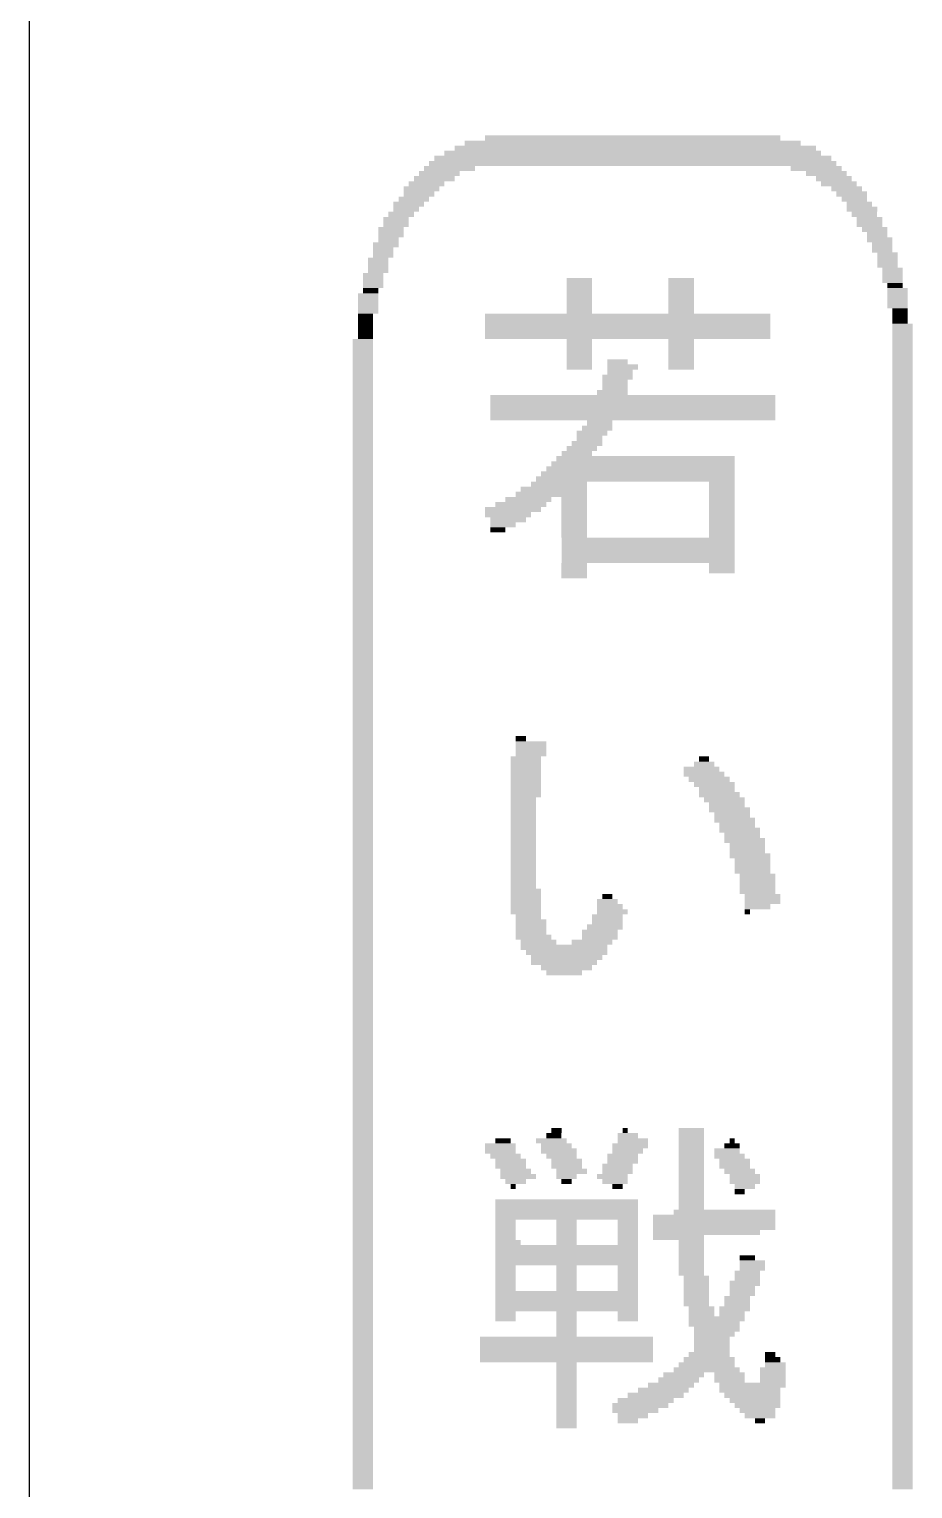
# Model space of a CAD drawing. Extents: x -7.6 to 60.9, y -11.6 to 79.4.
# Drawn here: x 0 to 5.29, y 23.64 to 32.38 of the extents above; entities that cross this region are included whole.
import ezdxf

# ---------------------------------------------------------------- set-up
doc = ezdxf.new("R2010")
doc.units = 0
doc.layers.add('20', color=30, linetype='CONTINUOUS')
doc.layers.add('21', color=253, linetype='CONTINUOUS')

# ---------------------------------------------------------------- blocks, each defined once
blk = doc.blocks.new('RECT')
blk.add_solid([(-0.5, -0.5), (0.5, -0.5), (-0.5, 0.5), (0.5, 0.5)])

msp = doc.modelspace()

# ---------------------------------------------------------------- linework, layer by layer
at = {"layer": '20'}
msp.add_line((0, 54.9746), (0, 0), dxfattribs=at)

# ---------------------------------------------------------------- block references
at = {"layer": '21', "yscale": 0.0305}
for p, xscale in [((3.6135, 31.7253), 1.7678), ((3.6135, 31.6339), 2.2555), ((3.6287, 31.6643), 2.1641), ((3.6135, 31.6948), 2.0117), ((2.5162, 31.5424), 0.3048), ((3.6135, 31.5729), 2.4384), ((3.6135, 31.6034), 2.3774), ((4.7107, 31.5424), 0.3048), ((2.379, 31.451), 0.2134), ((2.4247, 31.4815), 0.2438), ((2.4552, 31.5119), 0.2438), ((4.7717, 31.5119), 0.2438), ((4.8174, 31.4815), 0.2134), ((4.8479, 31.451), 0.2134), ((2.3485, 31.4205), 0.2134), ((2.3333, 31.39), 0.1829), ((4.8936, 31.4205), 0.1829), ((4.9241, 31.39), 0.1829), ((2.2723, 31.3291), 0.1829), ((2.2571, 31.2986), 0.1524), ((2.3028, 31.3595), 0.1829), ((4.9393, 31.3595), 0.1524), ((4.9698, 31.3291), 0.1524), ((4.9851, 31.2986), 0.1829), ((2.1961, 31.2376), 0.1524), ((2.1961, 31.2071), 0.1524), ((2.2266, 31.2681), 0.1524), ((5.0003, 31.2681), 0.1524), ((5.0308, 31.2376), 0.1524), ((5.0308, 31.2071), 0.1524), ((2.1504, 31.1157), 0.1219), ((2.1657, 31.1767), 0.1524), ((2.1657, 31.1462), 0.1524), ((5.0613, 31.1767), 0.1524), ((5.0917, 31.1157), 0.1524), ((5.0765, 31.1462), 0.1219), ((2.1199, 31.0547), 0.1219), ((2.1199, 31.0243), 0.1219), ((2.1352, 31.0852), 0.1524), ((5.107, 31.0852), 0.1219), ((5.107, 31.0547), 0.1219), ((5.1375, 31.0243), 0.1219), ((2.0895, 30.9938), 0.1219), ((2.0895, 30.9633), 0.1219), ((2.0895, 30.9328), 0.1219), ((5.1375, 30.9938), 0.1219), ((5.1375, 30.9633), 0.1219), ((5.1679, 30.9328), 0.1219), ((2.059, 30.9023), 0.1219), ((2.059, 30.8719), 0.1219), ((2.059, 30.8414), 0.1219), ((3.2934, 30.8719), 0.1524), ((3.2934, 30.8414), 0.1524), ((3.903, 30.8719), 0.1524), ((3.903, 30.8414), 0.1524), ((5.1679, 30.9023), 0.1219), ((5.1679, 30.8719), 0.1219), ((5.1832, 30.8414), 0.0914), ((2.0285, 30.7804), 0.1219), ((2.0285, 30.7499), 0.1219), ((2.0437, 30.8109), 0.0914), ((3.2934, 30.8109), 0.1524), ((3.2934, 30.7804), 0.1524), ((3.2934, 30.7499), 0.1524), ((3.903, 30.8109), 0.1524), ((3.903, 30.7804), 0.1524), ((3.903, 30.7499), 0.1524), ((5.1984, 30.8109), 0.1219), ((5.1984, 30.7804), 0.1219), ((5.1984, 30.7499), 0.1219), ((2.0285, 30.7195), 0.1219), ((2.0285, 30.689), 0.1219), ((3.2934, 30.7195), 0.1524), ((3.2934, 30.689), 0.1524), ((3.903, 30.7195), 0.1524), ((3.903, 30.689), 0.1524), ((5.1984, 30.7195), 0.1219), ((5.2137, 30.689), 0.0914), ((2.0133, 30.6585), 0.0914), ((2.0133, 30.628), 0.0914), ((2.0133, 30.5975), 0.0914), ((3.583, 30.6585), 1.7069), ((3.583, 30.628), 1.7069), ((3.583, 30.5975), 1.7069), ((5.2137, 30.6585), 0.0914), ((5.2137, 30.628), 0.0914), ((5.2289, 30.5975), 0.1219), ((1.998, 30.5061), 0.1219), ((2.0133, 30.5671), 0.0914), ((2.0133, 30.5366), 0.0914), ((3.583, 30.5671), 1.7069), ((3.583, 30.5366), 1.7069), ((3.2934, 30.5061), 0.1524), ((3.903, 30.5061), 0.1524), ((5.2289, 30.5671), 0.1219), ((5.2289, 30.5366), 0.1219), ((5.2289, 30.5061), 0.1219), ((1.998, 30.4756), 0.1219), ((1.998, 30.4451), 0.1219), ((1.998, 30.4147), 0.1219), ((3.2934, 30.4756), 0.1524), ((3.2934, 30.4451), 0.1524), ((3.2934, 30.4147), 0.1524), ((3.903, 30.4756), 0.1524), ((3.903, 30.4451), 0.1524), ((3.903, 30.4147), 0.1524), ((5.2289, 30.4756), 0.1219), ((5.2289, 30.4451), 0.1219), ((5.2289, 30.4147), 0.1219), ((1.998, 30.3842), 0.1219), ((1.998, 30.3537), 0.1219), ((1.998, 30.3232), 0.1219), ((3.2934, 30.3842), 0.1524), ((3.2934, 30.3537), 0.1524), ((3.522, 30.3842), 0.1219), ((3.5525, 30.3537), 0.1829), ((3.5373, 30.3232), 0.1524), ((3.903, 30.3842), 0.1524), ((3.903, 30.3537), 0.1524), ((5.2289, 30.3842), 0.1219), ((5.2289, 30.3537), 0.1219), ((5.2289, 30.3232), 0.1219), ((1.998, 30.2927), 0.1219), ((1.998, 30.2623), 0.1219), ((1.998, 30.2318), 0.1219), ((3.522, 30.2927), 0.1829), ((3.5068, 30.2623), 0.1524), ((3.5068, 30.2318), 0.1524), ((5.2289, 30.2927), 0.1219), ((5.2289, 30.2623), 0.1219), ((5.2289, 30.2318), 0.1219), ((1.998, 30.2013), 0.1219), ((1.998, 30.1708), 0.1219), ((1.998, 30.1403), 0.1219), ((3.6135, 30.1708), 1.7069), ((3.6135, 30.1403), 1.7069), ((3.4915, 30.2013), 0.1829), ((5.2289, 30.2013), 0.1219), ((5.2289, 30.1708), 0.1219), ((5.2289, 30.1403), 0.1219), ((1.998, 30.1099), 0.1219), ((1.998, 30.0794), 0.1219), ((3.6135, 30.1099), 1.7069), ((3.6135, 30.0794), 1.7069), ((5.2289, 30.1099), 0.1219), ((5.2289, 30.0794), 0.1219), ((1.998, 30.0489), 0.1219), ((1.998, 30.0184), 0.1219), ((1.998, 29.9879), 0.1219), ((3.6135, 30.0489), 1.7069), ((3.4001, 29.9879), 0.1829), ((3.4153, 30.0184), 0.1524), ((5.2289, 30.0489), 0.1219), ((5.2289, 30.0184), 0.1219), ((5.2289, 29.9879), 0.1219), ((1.998, 29.9575), 0.1219), ((1.998, 29.927), 0.1219), ((1.998, 29.8965), 0.1219), ((3.3391, 29.8965), 0.1829), ((3.3696, 29.9575), 0.1829), ((3.3544, 29.927), 0.1524), ((5.2289, 29.9575), 0.1219), ((5.2289, 29.927), 0.1219), ((5.2289, 29.8965), 0.1219), ((1.998, 29.866), 0.1219), ((1.998, 29.8355), 0.1219), ((1.998, 29.8051), 0.1219), ((3.6897, 29.8051), 1.0668), ((3.2782, 29.8355), 0.1829), ((3.3087, 29.866), 0.1829), ((5.2289, 29.866), 0.1219), ((5.2289, 29.8355), 0.1219), ((5.2289, 29.8051), 0.1219), ((1.998, 29.7746), 0.1219), ((1.998, 29.7441), 0.1219), ((1.998, 29.7136), 0.1219), ((3.6439, 29.7136), 1.1582), ((3.6592, 29.7441), 1.1278), ((3.6744, 29.7746), 1.0973), ((5.2289, 29.7746), 0.1219), ((5.2289, 29.7441), 0.1219), ((5.2289, 29.7136), 0.1219), ((1.998, 29.6831), 0.1219), ((1.998, 29.6527), 0.1219), ((1.998, 29.6222), 0.1219), ((3.141, 29.6222), 0.3962), ((3.1715, 29.6527), 0.3353), ((3.6287, 29.6831), 1.1887), ((4.1469, 29.6527), 0.1524), ((4.1469, 29.6222), 0.1524), ((5.2289, 29.6831), 0.1219), ((5.2289, 29.6527), 0.1219), ((5.2289, 29.6222), 0.1219), ((1.998, 29.5917), 0.1219), ((1.998, 29.5612), 0.1219), ((1.998, 29.5307), 0.1219), ((2.9429, 29.5307), 0.3048), ((2.9886, 29.5612), 0.2743), ((3.1258, 29.5917), 0.4267), ((3.2629, 29.5612), 0.1524), ((3.2629, 29.5307), 0.1524), ((4.1469, 29.5917), 0.1524), ((4.1469, 29.5612), 0.1524), ((4.1469, 29.5307), 0.1524), ((5.2289, 29.5917), 0.1219), ((5.2289, 29.5612), 0.1219), ((5.2289, 29.5307), 0.1219), ((1.998, 29.5003), 0.1219), ((1.998, 29.4698), 0.1219), ((1.998, 29.4393), 0.1219), ((2.8667, 29.4698), 0.2743), ((2.8972, 29.5003), 0.3353), ((2.8667, 29.4393), 0.2134), ((3.2629, 29.5003), 0.1524), ((3.2629, 29.4698), 0.1524), ((3.2629, 29.4393), 0.1524), ((4.1469, 29.5003), 0.1524), ((4.1469, 29.4698), 0.1524), ((4.1469, 29.4393), 0.1524), ((5.2289, 29.5003), 0.1219), ((5.2289, 29.4698), 0.1219), ((5.2289, 29.4393), 0.1219), ((1.998, 29.4088), 0.1219), ((1.998, 29.3783), 0.1219), ((2.8362, 29.4088), 0.1524), ((2.8057, 29.3783), 0.0914), ((3.2629, 29.4088), 0.1524), ((3.2629, 29.3783), 0.1524), ((4.1469, 29.4088), 0.1524), ((4.1469, 29.3783), 0.1524), ((5.2289, 29.4088), 0.1219), ((5.2289, 29.3783), 0.1219), ((1.998, 29.3479), 0.1219), ((1.998, 29.3174), 0.1219), ((1.998, 29.2869), 0.1219), ((3.2629, 29.3479), 0.1524), ((3.7049, 29.3174), 1.0363), ((3.7049, 29.2869), 1.0363), ((4.1469, 29.3479), 0.1524), ((5.2289, 29.3479), 0.1219), ((5.2289, 29.3174), 0.1219), ((5.2289, 29.2869), 0.1219), ((1.998, 29.2564), 0.1219), ((1.998, 29.2259), 0.1219), ((1.998, 29.1955), 0.1219), ((3.7049, 29.2564), 1.0363), ((3.7049, 29.2259), 1.0363), ((3.7049, 29.1955), 1.0363), ((5.2289, 29.2564), 0.1219), ((5.2289, 29.2259), 0.1219), ((5.2289, 29.1955), 0.1219), ((1.998, 29.165), 0.1219), ((1.998, 29.1345), 0.1219), ((1.998, 29.104), 0.1219), ((3.2629, 29.165), 0.1524), ((3.2629, 29.1345), 0.1524), ((3.2629, 29.104), 0.1524), ((4.1469, 29.165), 0.1524), ((4.1469, 29.1345), 0.1524), ((5.2289, 29.165), 0.1219), ((5.2289, 29.1345), 0.1219), ((5.2289, 29.104), 0.1219), ((1.998, 29.0735), 0.1219), ((1.998, 29.0431), 0.1219), ((1.998, 29.0126), 0.1219), ((5.2289, 29.0735), 0.1219), ((5.2289, 29.0431), 0.1219), ((5.2289, 29.0126), 0.1219), ((1.998, 28.9821), 0.1219), ((1.998, 28.9516), 0.1219), ((1.998, 28.9211), 0.1219), ((5.2289, 28.9821), 0.1219), ((5.2289, 28.9516), 0.1219), ((5.2289, 28.9211), 0.1219), ((1.998, 28.8907), 0.1219), ((1.998, 28.8602), 0.1219), ((1.998, 28.8297), 0.1219), ((5.2289, 28.8907), 0.1219), ((5.2289, 28.8602), 0.1219), ((5.2289, 28.8297), 0.1219), ((1.998, 28.7992), 0.1219), ((1.998, 28.7687), 0.1219), ((5.2289, 28.7992), 0.1219), ((5.2289, 28.7687), 0.1219), ((1.998, 28.7383), 0.1219), ((1.998, 28.7078), 0.1219), ((1.998, 28.6773), 0.1219), ((5.2289, 28.7383), 0.1219), ((5.2289, 28.7078), 0.1219), ((5.2289, 28.6773), 0.1219), ((1.998, 28.6468), 0.1219), ((1.998, 28.6163), 0.1219), ((1.998, 28.5859), 0.1219), ((5.2289, 28.6468), 0.1219), ((5.2289, 28.6163), 0.1219), ((5.2289, 28.5859), 0.1219), ((1.998, 28.5554), 0.1219), ((1.998, 28.5249), 0.1219), ((1.998, 28.4944), 0.1219), ((5.2289, 28.5554), 0.1219), ((5.2289, 28.5249), 0.1219), ((5.2289, 28.4944), 0.1219), ((1.998, 28.4639), 0.1219), ((1.998, 28.4335), 0.1219), ((1.998, 28.403), 0.1219), ((5.2289, 28.4639), 0.1219), ((5.2289, 28.4335), 0.1219), ((5.2289, 28.403), 0.1219), ((1.998, 28.3725), 0.1219), ((1.998, 28.342), 0.1219), ((1.998, 28.3115), 0.1219), ((5.2289, 28.3725), 0.1219), ((5.2289, 28.342), 0.1219), ((5.2289, 28.3115), 0.1219), ((1.998, 28.2811), 0.1219), ((1.998, 28.2506), 0.1219), ((1.998, 28.2201), 0.1219), ((5.2289, 28.2811), 0.1219), ((5.2289, 28.2506), 0.1219), ((5.2289, 28.2201), 0.1219), ((1.998, 28.1896), 0.1219), ((1.998, 28.1591), 0.1219), ((1.998, 28.1287), 0.1219), ((2.9429, 28.1287), 0.061), ((5.2289, 28.1896), 0.1219), ((5.2289, 28.1591), 0.1219), ((5.2289, 28.1287), 0.1219), ((1.998, 28.0982), 0.1219), ((1.998, 28.0677), 0.1219), ((3.0039, 28.0982), 0.1829), ((3.0039, 28.0677), 0.1829), ((5.2289, 28.0982), 0.1219), ((5.2289, 28.0677), 0.1219), ((1.998, 28.0372), 0.1219), ((1.998, 28.0067), 0.1219), ((1.998, 27.9763), 0.1219), ((2.9734, 28.0067), 0.1829), ((2.9734, 27.9763), 0.1829), ((3.0039, 28.0372), 0.1829), ((4.0402, 27.9763), 0.1219), ((4.0402, 28.0067), 0.061), ((5.2289, 28.0372), 0.1219), ((5.2289, 28.0067), 0.1219), ((5.2289, 27.9763), 0.1219), ((1.998, 27.9458), 0.1219), ((1.998, 27.9153), 0.1219), ((1.998, 27.8848), 0.1219), ((2.9734, 27.9458), 0.1829), ((2.9734, 27.9153), 0.1829), ((2.9734, 27.8848), 0.1829), ((4.0249, 27.9458), 0.2134), ((4.0402, 27.9153), 0.2438), ((4.0707, 27.8848), 0.2438), ((5.2289, 27.9458), 0.1219), ((5.2289, 27.9153), 0.1219), ((5.2289, 27.8848), 0.1219), ((1.998, 27.8543), 0.1219), ((1.998, 27.8239), 0.1219), ((1.998, 27.7934), 0.1219), ((2.9734, 27.8543), 0.1829), ((2.9734, 27.8239), 0.1829), ((2.9734, 27.7934), 0.1829), ((4.1011, 27.8543), 0.2438), ((4.1164, 27.8239), 0.2134), ((4.1316, 27.7934), 0.2438), ((5.2289, 27.8543), 0.1219), ((5.2289, 27.8239), 0.1219), ((5.2289, 27.7934), 0.1219), ((1.998, 27.7629), 0.1219), ((1.998, 27.7324), 0.1219), ((1.998, 27.7019), 0.1219), ((2.9581, 27.7629), 0.1524), ((2.9581, 27.7324), 0.1524), ((2.9581, 27.7019), 0.1524), ((4.1621, 27.7629), 0.2438), ((4.1773, 27.7324), 0.2134), ((4.1926, 27.7019), 0.2438), ((5.2289, 27.7629), 0.1219), ((5.2289, 27.7324), 0.1219), ((5.2289, 27.7019), 0.1219), ((1.998, 27.6715), 0.1219), ((1.998, 27.641), 0.1219), ((1.998, 27.6105), 0.1219), ((2.9581, 27.6715), 0.1524), ((2.9581, 27.641), 0.1524), ((2.9581, 27.6105), 0.1524), ((4.2078, 27.6715), 0.2134), ((4.2231, 27.641), 0.2438), ((4.2383, 27.6105), 0.2134), ((5.2289, 27.6715), 0.1219), ((5.2289, 27.641), 0.1219), ((5.2289, 27.6105), 0.1219), ((1.998, 27.58), 0.1219), ((1.998, 27.5495), 0.1219), ((1.998, 27.5191), 0.1219), ((2.9581, 27.58), 0.1524), ((2.9581, 27.5495), 0.1524), ((2.9581, 27.5191), 0.1524), ((4.2535, 27.58), 0.2438), ((4.2688, 27.5495), 0.2134), ((4.284, 27.5191), 0.2438), ((5.2289, 27.58), 0.1219), ((5.2289, 27.5495), 0.1219), ((5.2289, 27.5191), 0.1219), ((1.998, 27.4886), 0.1219), ((1.998, 27.4581), 0.1219), ((1.998, 27.4276), 0.1219), ((2.9581, 27.4886), 0.1524), ((2.9581, 27.4581), 0.1524), ((2.9581, 27.4276), 0.1524), ((4.2992, 27.4886), 0.2134), ((4.2992, 27.4581), 0.2134), ((4.3145, 27.4276), 0.2438), ((5.2289, 27.4886), 0.1219), ((5.2289, 27.4581), 0.1219), ((5.2289, 27.4276), 0.1219), ((1.998, 27.3971), 0.1219), ((1.998, 27.3667), 0.1219), ((2.9581, 27.3971), 0.1524), ((2.9581, 27.3667), 0.1524), ((4.3297, 27.3971), 0.2134), ((4.3297, 27.3667), 0.2134), ((5.2289, 27.3971), 0.1219), ((5.2289, 27.3667), 0.1219), ((1.998, 27.3362), 0.1219), ((1.998, 27.3057), 0.1219), ((1.998, 27.2752), 0.1219), ((2.9581, 27.3362), 0.1524), ((2.9581, 27.3057), 0.1524), ((2.9581, 27.2752), 0.1524), ((4.3297, 27.3362), 0.2134), ((4.3602, 27.3057), 0.2134), ((4.3602, 27.2752), 0.2134), ((5.2289, 27.3362), 0.1219), ((5.2289, 27.3057), 0.1219), ((5.2289, 27.2752), 0.1219), ((1.998, 27.2447), 0.1219), ((1.998, 27.2143), 0.1219), ((1.998, 27.1838), 0.1219), ((2.9581, 27.2447), 0.1524), ((2.9734, 27.2143), 0.1829), ((2.9734, 27.1838), 0.1829), ((3.4611, 27.1838), 0.061), ((4.3602, 27.2447), 0.2134), ((4.3602, 27.2143), 0.2134), ((4.3907, 27.1838), 0.2134), ((5.2289, 27.2447), 0.1219), ((5.2289, 27.2143), 0.1219), ((5.2289, 27.1838), 0.1219), ((1.998, 27.1533), 0.1219), ((1.998, 27.1228), 0.1219), ((1.998, 27.0923), 0.1219), ((2.9734, 27.1533), 0.1829), ((2.9734, 27.1228), 0.1829), ((2.9734, 27.0923), 0.1829), ((3.4915, 27.0923), 0.1829), ((3.4763, 27.1228), 0.1524), ((3.4611, 27.1533), 0.1219), ((4.2992, 27.0923), 0.0305), ((4.3907, 27.1533), 0.2134), ((4.3602, 27.1228), 0.1524), ((5.2289, 27.1533), 0.1219), ((5.2289, 27.1228), 0.1219), ((5.2289, 27.0923), 0.1219), ((1.998, 27.0619), 0.1219), ((1.998, 27.0314), 0.1219), ((1.998, 27.0009), 0.1219), ((2.9886, 27.0619), 0.1524), ((3.0039, 27.0314), 0.1829), ((3.0039, 27.0009), 0.1829), ((3.4458, 27.0009), 0.2134), ((3.4611, 27.0619), 0.1829), ((3.4611, 27.0314), 0.1829), ((5.2289, 27.0619), 0.1219), ((5.2289, 27.0314), 0.1219), ((5.2289, 27.0009), 0.1219), ((1.998, 26.9704), 0.1219), ((1.998, 26.9399), 0.1219), ((1.998, 26.9095), 0.1219), ((3.0039, 26.9704), 0.1829), ((3.0191, 26.9399), 0.2134), ((3.0496, 26.9095), 0.2134), ((3.3696, 26.9095), 0.2438), ((3.4153, 26.9704), 0.2134), ((3.4153, 26.9399), 0.2134), ((5.2289, 26.9704), 0.1219), ((5.2289, 26.9399), 0.1219), ((5.2289, 26.9095), 0.1219), ((1.998, 26.879), 0.1219), ((1.998, 26.8485), 0.1219), ((1.998, 26.818), 0.1219), ((3.202, 26.879), 0.5182), ((3.2172, 26.8485), 0.4877), ((3.2172, 26.818), 0.4267), ((5.2289, 26.879), 0.1219), ((5.2289, 26.8485), 0.1219), ((5.2289, 26.818), 0.1219), ((1.998, 26.7875), 0.1219), ((1.998, 26.7571), 0.1219), ((3.202, 26.7875), 0.3962), ((3.2172, 26.7571), 0.3048), ((5.2289, 26.7875), 0.1219), ((5.2289, 26.7571), 0.1219), ((1.998, 26.7266), 0.1219), ((1.998, 26.6961), 0.1219), ((1.998, 26.6656), 0.1219), ((3.202, 26.7266), 0.2134), ((5.2289, 26.7266), 0.1219), ((5.2289, 26.6961), 0.1219), ((5.2289, 26.6656), 0.1219), ((1.998, 26.6351), 0.1219), ((1.998, 26.6047), 0.1219), ((1.998, 26.5742), 0.1219), ((5.2289, 26.6351), 0.1219), ((5.2289, 26.6047), 0.1219), ((5.2289, 26.5742), 0.1219), ((1.998, 26.5437), 0.1219), ((1.998, 26.5132), 0.1219), ((1.998, 26.4827), 0.1219), ((5.2289, 26.5437), 0.1219), ((5.2289, 26.5132), 0.1219), ((5.2289, 26.4827), 0.1219), ((1.998, 26.4523), 0.1219), ((1.998, 26.4218), 0.1219), ((1.998, 26.3913), 0.1219), ((5.2289, 26.4523), 0.1219), ((5.2289, 26.4218), 0.1219), ((5.2289, 26.3913), 0.1219), ((1.998, 26.3608), 0.1219), ((1.998, 26.3303), 0.1219), ((1.998, 26.2999), 0.1219), ((5.2289, 26.3608), 0.1219), ((5.2289, 26.3303), 0.1219), ((5.2289, 26.2999), 0.1219), ((1.998, 26.2694), 0.1219), ((1.998, 26.2389), 0.1219), ((1.998, 26.2084), 0.1219), ((5.2289, 26.2694), 0.1219), ((5.2289, 26.2389), 0.1219), ((5.2289, 26.2084), 0.1219), ((1.998, 26.1779), 0.1219), ((1.998, 26.1475), 0.1219), ((1.998, 26.117), 0.1219), ((5.2289, 26.1779), 0.1219), ((5.2289, 26.1475), 0.1219), ((5.2289, 26.117), 0.1219), ((1.998, 26.0865), 0.1219), ((1.998, 26.056), 0.1219), ((5.2289, 26.0865), 0.1219), ((5.2289, 26.056), 0.1219), ((1.998, 26.0255), 0.1219), ((1.998, 25.9951), 0.1219), ((1.998, 25.9646), 0.1219), ((5.2289, 26.0255), 0.1219), ((5.2289, 25.9951), 0.1219), ((5.2289, 25.9646), 0.1219), ((1.998, 25.9341), 0.1219), ((1.998, 25.9036), 0.1219), ((1.998, 25.8731), 0.1219), ((5.2289, 25.9341), 0.1219), ((5.2289, 25.9036), 0.1219), ((5.2289, 25.8731), 0.1219), ((1.998, 25.8427), 0.1219), ((1.998, 25.8122), 0.1219), ((1.998, 25.7817), 0.1219), ((3.1563, 25.7817), 0.061), ((3.5677, 25.7817), 0.0305), ((3.964, 25.7817), 0.1524), ((5.2289, 25.8427), 0.1219), ((5.2289, 25.8122), 0.1219), ((5.2289, 25.7817), 0.1219), ((1.998, 25.7512), 0.1219), ((1.998, 25.7207), 0.1219), ((1.998, 25.6903), 0.1219), ((2.821, 25.6903), 0.1829), ((2.8362, 25.7207), 0.0914), ((3.1258, 25.7207), 0.1829), ((3.1563, 25.6903), 0.1829), ((3.141, 25.7512), 0.0914), ((3.5982, 25.6903), 0.2134), ((3.583, 25.7512), 0.1219), ((3.6135, 25.7207), 0.1829), ((3.964, 25.7512), 0.1524), ((3.964, 25.7207), 0.1524), ((3.964, 25.6903), 0.1524), ((4.2078, 25.6903), 0.0914), ((4.2078, 25.7207), 0.0305), ((5.2289, 25.7512), 0.1219), ((5.2289, 25.7207), 0.1219), ((5.2289, 25.6903), 0.1219), ((1.998, 25.6598), 0.1219), ((1.998, 25.6293), 0.1219), ((1.998, 25.5988), 0.1219), ((2.821, 25.6598), 0.1829), ((2.8515, 25.6293), 0.1829), ((2.8819, 25.5988), 0.1829), ((3.1715, 25.6598), 0.2134), ((3.1867, 25.6293), 0.1829), ((3.2172, 25.5988), 0.1829), ((3.5525, 25.6293), 0.1829), ((3.5525, 25.5988), 0.1829), ((3.583, 25.6598), 0.1829), ((3.964, 25.6598), 0.1524), ((3.964, 25.6293), 0.1524), ((3.964, 25.5988), 0.1524), ((4.1773, 25.6598), 0.1524), ((4.1926, 25.6293), 0.1829), ((4.2231, 25.5988), 0.1829), ((5.2289, 25.6598), 0.1219), ((5.2289, 25.6293), 0.1219), ((5.2289, 25.5988), 0.1219), ((1.998, 25.5683), 0.1219), ((1.998, 25.5379), 0.1219), ((1.998, 25.5074), 0.1219), ((2.8819, 25.5683), 0.1829), ((2.9124, 25.5379), 0.1829), ((2.9277, 25.5074), 0.2134), ((3.2172, 25.5683), 0.1829), ((3.2477, 25.5379), 0.1829), ((3.2172, 25.5074), 0.1219), ((3.4915, 25.5074), 0.1829), ((3.522, 25.5683), 0.1829), ((3.522, 25.5379), 0.1829), ((3.964, 25.5683), 0.1524), ((3.964, 25.5379), 0.1524), ((3.964, 25.5074), 0.1524), ((4.2231, 25.5683), 0.1829), ((4.2535, 25.5379), 0.1829), ((4.284, 25.5074), 0.1829), ((5.2289, 25.5683), 0.1219), ((5.2289, 25.5379), 0.1219), ((5.2289, 25.5074), 0.1219), ((1.998, 25.4769), 0.1219), ((1.998, 25.4464), 0.1219), ((2.9124, 25.4769), 0.1219), ((2.8972, 25.4464), 0.0305), ((3.2172, 25.4769), 0.061), ((3.5068, 25.4769), 0.1524), ((3.522, 25.4464), 0.061), ((3.964, 25.4769), 0.1524), ((3.964, 25.4464), 0.1524), ((4.284, 25.4769), 0.1829), ((4.284, 25.4464), 0.1219), ((5.2289, 25.4769), 0.1219), ((5.2289, 25.4464), 0.1219), ((1.998, 25.4159), 0.1219), ((1.998, 25.3855), 0.1219), ((1.998, 25.355), 0.1219), ((3.2172, 25.355), 0.8534), ((3.964, 25.4159), 0.1524), ((3.964, 25.3855), 0.1524), ((3.964, 25.355), 0.1524), ((4.2535, 25.4159), 0.061), ((5.2289, 25.4159), 0.1219), ((5.2289, 25.3855), 0.1219), ((5.2289, 25.355), 0.1219), ((1.998, 25.3245), 0.1219), ((1.998, 25.294), 0.1219), ((1.998, 25.2635), 0.1219), ((3.2172, 25.3245), 0.8534), ((3.2172, 25.294), 0.8534), ((3.2172, 25.2635), 0.8534), ((4.1011, 25.2635), 0.7315), ((4.1621, 25.294), 0.6096), ((3.964, 25.3245), 0.1524), ((5.2289, 25.3245), 0.1219), ((5.2289, 25.294), 0.1219), ((5.2289, 25.2635), 0.1219), ((1.998, 25.2331), 0.1219), ((1.998, 25.2026), 0.1219), ((1.998, 25.1721), 0.1219), ((2.8515, 25.2331), 0.1219), ((2.8515, 25.2026), 0.1219), ((2.8515, 25.1721), 0.1219), ((3.2172, 25.2331), 0.1219), ((3.2172, 25.2026), 0.1219), ((3.2172, 25.1721), 0.1219), ((3.583, 25.2331), 0.1219), ((3.583, 25.2026), 0.1219), ((3.583, 25.1721), 0.1219), ((4.1011, 25.2331), 0.7315), ((4.1011, 25.2026), 0.7315), ((4.0554, 25.1721), 0.6401), ((5.2289, 25.2331), 0.1219), ((5.2289, 25.2026), 0.1219), ((5.2289, 25.1721), 0.1219), ((1.998, 25.1416), 0.1219), ((1.998, 25.1111), 0.1219), ((1.998, 25.0807), 0.1219), ((2.8667, 25.1111), 0.1524), ((3.2172, 25.0807), 0.8534), ((2.8515, 25.1416), 0.1219), ((3.2172, 25.1416), 0.1219), ((3.2172, 25.1111), 0.1219), ((3.583, 25.1416), 0.1219), ((3.583, 25.1111), 0.1219), ((3.8878, 25.1416), 0.3048), ((3.964, 25.1111), 0.1524), ((3.964, 25.0807), 0.1524), ((5.2289, 25.1416), 0.1219), ((5.2289, 25.1111), 0.1219), ((5.2289, 25.0807), 0.1219), ((1.998, 25.0502), 0.1219), ((1.998, 25.0197), 0.1219), ((1.998, 24.9892), 0.1219), ((3.2172, 25.0502), 0.8534), ((3.2172, 25.0197), 0.8534), ((3.2172, 24.9892), 0.8534), ((3.964, 25.0502), 0.1524), ((3.964, 25.0197), 0.1524), ((3.964, 24.9892), 0.1524), ((4.2992, 25.0197), 0.0914), ((4.3297, 24.9892), 0.1524), ((5.2289, 25.0502), 0.1219), ((5.2289, 25.0197), 0.1219), ((5.2289, 24.9892), 0.1219), ((1.998, 24.9587), 0.1219), ((1.998, 24.9283), 0.1219), ((1.998, 24.8978), 0.1219), ((2.8515, 24.9587), 0.1219), ((2.8515, 24.9283), 0.1219), ((2.8515, 24.8978), 0.1219), ((3.2172, 24.9587), 0.1219), ((3.2172, 24.9283), 0.1219), ((3.2172, 24.8978), 0.1219), ((3.583, 24.9587), 0.1219), ((3.583, 24.9283), 0.1219), ((3.583, 24.8978), 0.1219), ((3.964, 24.9587), 0.1524), ((3.964, 24.9283), 0.1524), ((3.9945, 24.8978), 0.1524), ((4.2992, 24.9283), 0.1524), ((4.2992, 24.8978), 0.1524), ((4.3297, 24.9587), 0.1524), ((5.2289, 24.9587), 0.1219), ((5.2289, 24.9283), 0.1219), ((5.2289, 24.8978), 0.1219), ((1.998, 24.8673), 0.1219), ((1.998, 24.8368), 0.1219), ((1.998, 24.8063), 0.1219), ((3.2172, 24.8063), 0.8534), ((2.8515, 24.8673), 0.1219), ((2.8515, 24.8368), 0.1219), ((3.2172, 24.8673), 0.1219), ((3.2172, 24.8368), 0.1219), ((3.583, 24.8673), 0.1219), ((3.583, 24.8368), 0.1219), ((3.9945, 24.8673), 0.1524), ((3.9945, 24.8368), 0.1524), ((3.9945, 24.8063), 0.1524), ((4.284, 24.8673), 0.1829), ((4.2688, 24.8368), 0.1524), ((4.2688, 24.8063), 0.1524), ((5.2289, 24.8673), 0.1219), ((5.2289, 24.8368), 0.1219), ((5.2289, 24.8063), 0.1219), ((1.998, 24.7759), 0.1219), ((1.998, 24.7454), 0.1219), ((3.2172, 24.7759), 0.8534), ((3.2172, 24.7454), 0.8534), ((3.9945, 24.7759), 0.1524), ((3.9945, 24.7454), 0.1524), ((4.2383, 24.7759), 0.1524), ((4.2383, 24.7454), 0.1524), ((5.2289, 24.7759), 0.1219), ((5.2289, 24.7454), 0.1219), ((1.998, 24.7149), 0.1219), ((1.998, 24.6844), 0.1219), ((1.998, 24.6539), 0.1219), ((3.2172, 24.7149), 0.8534), ((2.8515, 24.6844), 0.1219), ((2.8515, 24.6539), 0.1219), ((3.2172, 24.6844), 0.1219), ((3.2172, 24.6539), 0.1219), ((3.583, 24.6844), 0.1219), ((3.583, 24.6539), 0.1219), ((4.0249, 24.7149), 0.1524), ((4.0249, 24.6844), 0.1524), ((4.1164, 24.6539), 0.3353), ((4.2231, 24.7149), 0.1829), ((4.2078, 24.6844), 0.1524), ((5.2289, 24.7149), 0.1219), ((5.2289, 24.6844), 0.1219), ((5.2289, 24.6539), 0.1219), ((1.998, 24.6235), 0.1219), ((1.998, 24.593), 0.1219), ((1.998, 24.5625), 0.1219), ((3.2172, 24.6235), 0.1219), ((3.2172, 24.593), 0.1219), ((3.2172, 24.5625), 0.1219), ((4.1011, 24.6235), 0.3048), ((4.1164, 24.593), 0.2743), ((4.1011, 24.5625), 0.2438), ((5.2289, 24.6235), 0.1219), ((5.2289, 24.593), 0.1219), ((5.2289, 24.5625), 0.1219), ((1.998, 24.532), 0.1219), ((1.998, 24.5015), 0.1219), ((1.998, 24.4711), 0.1219), ((3.2172, 24.532), 1.0363), ((3.2172, 24.5015), 1.0363), ((3.2172, 24.4711), 1.0363), ((4.0859, 24.532), 0.2134), ((4.0859, 24.5015), 0.2134), ((4.0859, 24.4711), 0.2134), ((5.2289, 24.532), 0.1219), ((5.2289, 24.5015), 0.1219), ((5.2289, 24.4711), 0.1219), ((1.998, 24.4406), 0.1219), ((1.998, 24.4101), 0.1219), ((1.998, 24.3796), 0.1219), ((3.2172, 24.4406), 1.0363), ((3.2172, 24.4101), 1.0363), ((3.2172, 24.3796), 0.1219), ((4.0554, 24.3796), 0.3353), ((4.0707, 24.4101), 0.3048), ((4.0707, 24.4406), 0.2438), ((4.4364, 24.4406), 0.061), ((4.4516, 24.4101), 0.0914), ((4.4669, 24.3796), 0.1219), ((5.2289, 24.4406), 0.1219), ((5.2289, 24.4101), 0.1219), ((5.2289, 24.3796), 0.1219), ((1.998, 24.3491), 0.1219), ((1.998, 24.3187), 0.1219), ((1.998, 24.2882), 0.1219), ((3.2172, 24.3491), 0.1219), ((3.2172, 24.3187), 0.1219), ((3.2172, 24.2882), 0.1219), ((3.8878, 24.2882), 0.2438), ((3.9183, 24.3187), 0.2438), ((4.0554, 24.3491), 0.3962), ((4.1926, 24.3187), 0.1829), ((4.1926, 24.2882), 0.1829), ((4.4516, 24.3491), 0.1524), ((4.4516, 24.3187), 0.1524), ((4.4516, 24.2882), 0.1524), ((5.2289, 24.3491), 0.1219), ((5.2289, 24.3187), 0.1219), ((5.2289, 24.2882), 0.1219), ((1.998, 24.2577), 0.1219), ((1.998, 24.2272), 0.1219), ((1.998, 24.1967), 0.1219), ((3.2172, 24.2577), 0.1219), ((3.2172, 24.2272), 0.1219), ((3.2172, 24.1967), 0.1219), ((3.7506, 24.1967), 0.3353), ((3.7963, 24.2272), 0.3048), ((3.842, 24.2577), 0.2743), ((4.3297, 24.2577), 0.3962), ((4.3145, 24.2272), 0.3658), ((4.3297, 24.1967), 0.3353), ((5.2289, 24.2577), 0.1219), ((5.2289, 24.2272), 0.1219), ((5.2289, 24.1967), 0.1219), ((1.998, 24.1663), 0.1219), ((1.998, 24.1358), 0.1219), ((3.2172, 24.1663), 0.1219), ((3.2172, 24.1358), 0.1219), ((3.6592, 24.1358), 0.3353), ((3.6897, 24.1663), 0.3353), ((4.345, 24.1663), 0.3048), ((4.3602, 24.1358), 0.2743), ((5.2289, 24.1663), 0.1219), ((5.2289, 24.1358), 0.1219), ((1.998, 24.1053), 0.1219), ((1.998, 24.0748), 0.1219), ((1.998, 24.0443), 0.1219), ((3.2172, 24.1053), 0.1219), ((3.2172, 24.0748), 0.1219), ((3.2172, 24.0443), 0.1219), ((3.6287, 24.1053), 0.2743), ((3.6135, 24.0748), 0.1829), ((3.583, 24.0443), 0.1219), ((4.3602, 24.1053), 0.2134), ((4.3754, 24.0748), 0.1829), ((4.3754, 24.0443), 0.061), ((5.2289, 24.1053), 0.1219), ((5.2289, 24.0748), 0.1219), ((5.2289, 24.0443), 0.1219), ((1.998, 24.0139), 0.1219), ((1.998, 23.9834), 0.1219), ((1.998, 23.9529), 0.1219), ((3.2172, 24.0139), 0.1219), ((5.2289, 24.0139), 0.1219), ((5.2289, 23.9834), 0.1219), ((5.2289, 23.9529), 0.1219), ((1.998, 23.9224), 0.1219), ((1.998, 23.8919), 0.1219), ((1.998, 23.8615), 0.1219), ((5.2289, 23.9224), 0.1219), ((5.2289, 23.8919), 0.1219), ((5.2289, 23.8615), 0.1219), ((1.998, 23.831), 0.1219), ((1.998, 23.8005), 0.1219), ((1.998, 23.77), 0.1219), ((5.2289, 23.831), 0.1219), ((5.2289, 23.8005), 0.1219), ((5.2289, 23.77), 0.1219), ((1.998, 23.7395), 0.1219), ((1.998, 23.7091), 0.1219), ((1.998, 23.6786), 0.1219), ((5.2289, 23.7395), 0.1219), ((5.2289, 23.7091), 0.1219), ((5.2289, 23.6786), 0.1219), ((1.998, 23.6481), 0.1219), ((5.2289, 23.6481), 0.1219)]:
    msp.add_blockref('RECT', p, dxfattribs=dict(at, xscale=xscale))

doc.saveas('drawing.dxf')
